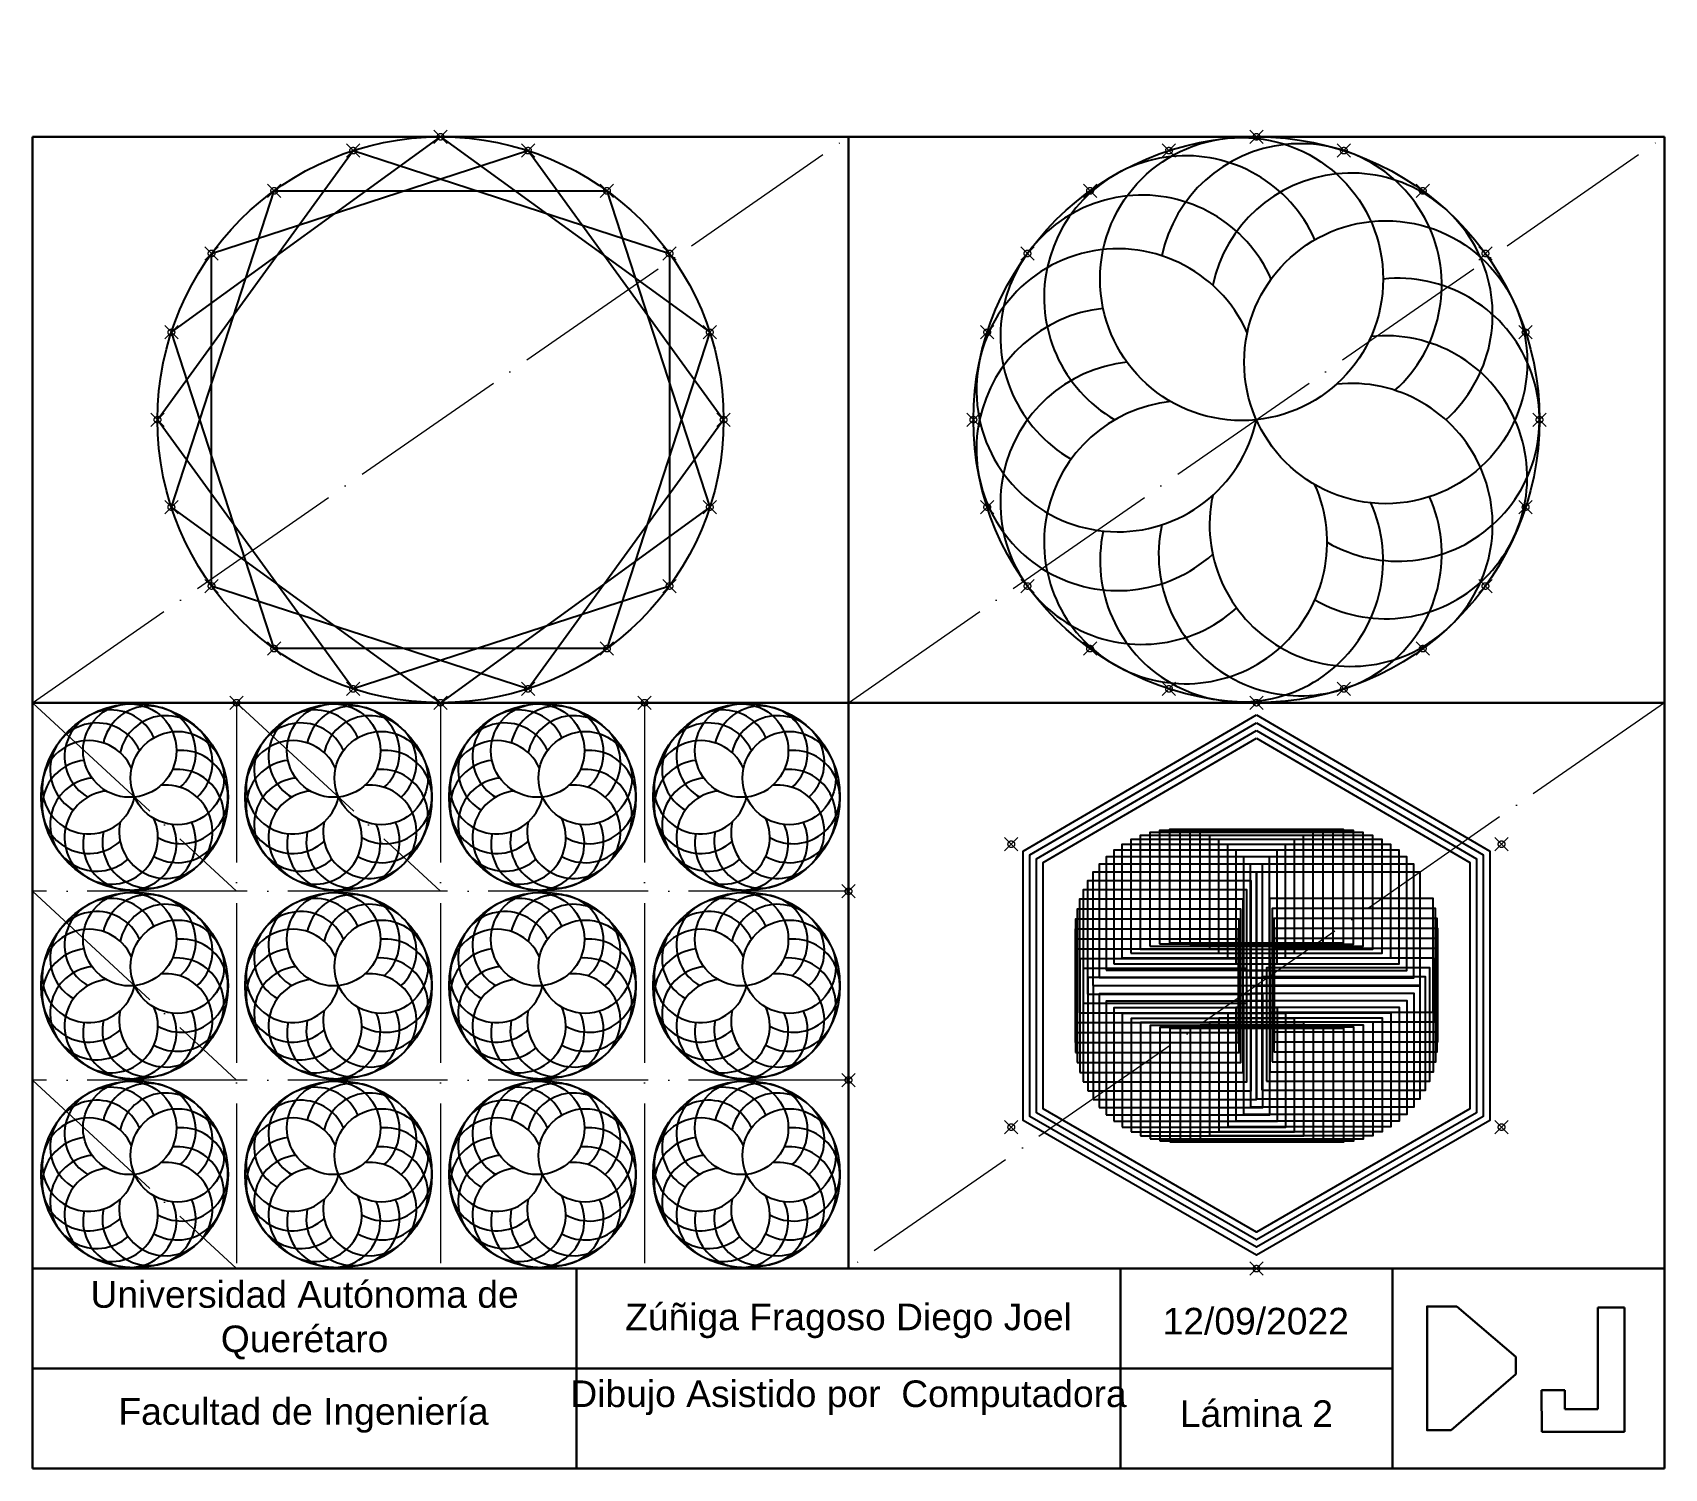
# Model space of a CAD drawing. Header units: millimetres. Extents: x 25 to 270, y 10 to 226.
import ezdxf

# ---------------------------------------------------------------- set-up
doc = ezdxf.new("R2010")
doc.units = ezdxf.units.MM
doc.header["$PDMODE"] = 35
doc.header["$PDSIZE"] = -3
doc.linetypes.add('ACAD_ISO04W100', pattern=[30, 24, -3, 0, -3])
for name, color, linetype, lineweight in [('Aux', 10, 'ACAD_ISO04W100', 18), ('Figura', 140, 'Continuous', 25), ('Marco', 50, 'Continuous', 30)]:
    doc.layers.add(name, color=color, linetype=linetype, lineweight=lineweight)
doc.styles.get("Standard").update_dxf_attribs({"font": 'arial.ttf'})

# ---------------------------------------------------------------- blocks, each defined once
blk = doc.blocks.new('*U1')
at = {"layer": 'Figura'}
blk.add_line((-20.21, 14.68), (20.21, -14.68), dxfattribs=at)
blk = doc.blocks.new('*U2')
at = {"layer": 'Figura', "color": 0, "linetype": 'ByBlock', "lineweight": -2, "transparency": 16777216}
for p, rotation in [((86.25, 201.88), 35.99999999999999), ((75.62, 200.2), 53.99999999999999), ((66.04, 195.32), 71.99999999999994), ((96.88, 200.2), 17.99999999999999), ((58.43, 187.71), 89.99999999999993), ((114.07, 187.71), 341.9999999999998), ((53.55, 178.12), 108), ((118.95, 178.12), 323.9999999999998), ((51.87, 167.5), 125.9999999999999), ((120.63, 167.5), 305.9999999999998), ((53.55, 156.88), 143.9999999999999), ((118.95, 156.88), 287.9999999999998), ((58.43, 147.29), 161.9999999999999), ((114.07, 147.29), 269.9999999999998), ((106.46, 139.68), 251.9999999999998), ((96.88, 134.8), 233.9999999999999), ((86.25, 133.12), 215.9999999999999), ((66.04, 139.68), 180), ((75.62, 134.8), 197.9999999999998)]:
    blk.add_blockref('*U1', p, dxfattribs=dict(at, rotation=rotation))
blk.add_blockref('*U1', (106.46, 195.32), dxfattribs=at)
blk = doc.blocks.new('*U8')
at = {"layer": 'Figura'}
for centre, radius in [((0, 0), 14.03), ((-0.73, 6.97), 7.01), ((6.41, 2.85), 7.01)]:
    blk.add_circle(centre, radius, dxfattribs=at)
for centre, start, end in [((-3.51, 6.07), 24, 240), ((2.17, 6.67), 312, 168), ((-5.67, 4.12), 24, 240), ((4.69, 5.21), 312, 168), ((-6.86, 1.46), 24, 348), ((-6.86, -1.46), 96, 312), ((7.01, 0), 240, 96), ((-5.67, -4.12), 96, 312), ((6.41, -2.85), 240, 96), ((-3.51, -6.07), 96, 24), ((4.69, -5.21), 168, 96), ((-0.73, -6.97), 168, 24), ((2.17, -6.67), 168, 24)]:
    blk.add_arc(centre, 7.01, start, end, dxfattribs=at)
blk = doc.blocks.new('*U9')
at = {"layer": 'Figura', "color": 0, "linetype": 'ByBlock', "lineweight": -2, "transparency": 16777216}
for p in [(0, 0), (30.62, 0), (61.25, 0), (91.87, 0), (0, -28.33), (30.62, -28.33), (61.25, -28.33), (91.87, -28.33), (0, -56.67), (30.62, -56.67), (61.25, -56.67), (91.87, -56.67)]:
    blk.add_blockref('*U8', p, dxfattribs=at)
blk = doc.blocks.new('*U10')
at = {"layer": 'Figura'}
blk.add_lwpolyline([(-12.28, -8.52), (12.28, -8.52), (12.28, 8.52), (-12.28, 8.52)], close=True, dxfattribs=at)
blk = doc.blocks.new('*U11')
at = {"layer": 'Figura', "color": 0, "linetype": 'ByBlock', "lineweight": -2, "transparency": 16777216}
for p in [(143.11, 72.51), (144.59, 72.82), (146.1, 72.97), (147.62, 72.97), (149.12, 72.81), (150.61, 72.51), (138.94, 70.72), (140.27, 71.46), (141.66, 72.06), (152.06, 72.05), (153.45, 71.45), (154.77, 70.72), (135.5, 67.77), (136.55, 68.87), (137.7, 69.85), (156.02, 69.85), (157.17, 68.86), (158.21, 67.76), (133.78, 65.28), (134.58, 66.57), (159.14, 66.56), (133.11, 63.92), (161.09, 62.6), (132.21, 61.03), (132.58, 62.5), (161.48, 61.13), (131.9, 58.01), (131.98, 59.53), (161.72, 59.63), (161.8, 58.12), (131.98, 56.5), (161.73, 56.61), (132.22, 55), (132.6, 53.53), (161.14, 53.64), (161.51, 55.11), (133.13, 52.11), (133.8, 50.75), (159.96, 50.85), (160.62, 52.21), (134.6, 49.47), (135.54, 48.27), (158.24, 48.35), (159.16, 49.56), (136.58, 47.18), (137.74, 46.19), (154.82, 45.39), (156.06, 46.26), (157.2, 47.25), (138.98, 45.33), (140.31, 44.6), (141.71, 44), (143.15, 43.55), (144.64, 43.25), (146.15, 43.11), (147.67, 43.11), (149.17, 43.27), (150.66, 43.58), (152.1, 44.04), (153.49, 44.64)]:
    blk.add_blockref('*U10', p, dxfattribs=at)

msp = doc.modelspace()

# ---------------------------------------------------------------- linework, layer by layer
at = {"layer": 'Aux'}
for p, q in [((25, 125), (147.5, 210)), ((147.5, 125), (270, 210)), ((25, 125), (55.62, 96.67)), ((55.62, 125), (55.62, 40)), ((55.62, 125), (86.25, 96.67)), ((86.25, 125), (86.25, 40)), ((116.88, 125), (116.88, 40)), ((270, 125), (147.5, 40)), ((147.5, 96.67), (25, 96.67)), ((25, 96.67), (55.62, 68.33)), ((147.5, 68.33), (25, 68.33)), ((25, 68.33), (55.62, 40))]:
    msp.add_line(p, q, dxfattribs=at)
for p in [(86.25, 210), (208.75, 210), (73.12, 207.92), (99.38, 207.92), (195.62, 207.92), (221.88, 207.92), (61.27, 201.88), (111.23, 201.88), (183.77, 201.88), (233.73, 201.88), (51.87, 192.48), (120.63, 192.48), (174.37, 192.48), (243.13, 192.48), (45.83, 180.63), (126.67, 180.63), (168.33, 180.63), (249.17, 180.63), (43.75, 167.5), (128.75, 167.5), (166.25, 167.5), (251.25, 167.5), (45.83, 154.37), (126.67, 154.37), (168.33, 154.37), (249.17, 154.37), (51.87, 142.52), (120.63, 142.52), (174.37, 142.52), (243.13, 142.52), (61.27, 133.12), (111.23, 133.12), (183.77, 133.12), (233.73, 133.12), (73.12, 127.08), (99.38, 127.08), (195.62, 127.08), (221.88, 127.08), (55.62, 125), (86.25, 125), (86.25, 125), (116.88, 125), (208.75, 125), (208.75, 125), (171.94, 103.75), (245.56, 103.75), (147.5, 96.67), (147.5, 68.33), (171.94, 61.25), (245.56, 61.25), (208.75, 40)]:
    msp.add_point(p, dxfattribs=at)
at = {"layer": 'Figura'}
for points in [[(208.75, 123.16), (243.79, 102.71), (243.79, 62.27), (208.75, 42.04), (173.72, 62.27), (173.72, 102.71)], [(208.75, 122), (242.79, 102.14), (242.79, 62.84), (208.75, 43.2), (174.72, 62.84), (174.72, 102.14)], [(208.75, 120.84), (241.79, 101.56), (241.79, 63.42), (208.75, 44.35), (175.72, 63.42), (175.72, 101.56)], [(208.75, 119.69), (240.79, 100.99), (240.79, 64), (208.75, 45.5), (176.72, 64), (176.72, 100.99)]]:
    msp.add_lwpolyline(points, close=True, dxfattribs=at)
for centre, radius in [((86.25, 167.5), 42.5), ((208.75, 167.5), 42.5), ((206.53, 188.63), 21.25), ((228.16, 176.14), 21.25)]:
    msp.add_circle(centre, radius, dxfattribs=at)
for centre, start, end in [((215.32, 187.71), 312, 168), ((198.12, 185.9), 24, 240), ((222.97, 183.29), 312, 168), ((191.56, 179.99), 24, 240), ((187.96, 171.92), 24, 348), ((230, 167.5), 240, 96), ((187.96, 163.08), 96, 312), ((228.16, 158.86), 240, 96), ((191.56, 155.01), 96, 312), ((222.97, 151.71), 168, 96), ((198.12, 149.1), 96, 24), ((206.53, 146.37), 168, 24), ((215.32, 147.29), 168, 24)]:
    msp.add_arc(centre, 21.25, start, end, dxfattribs=at)
at = {"layer": 'Marco'}
for p, q in [((270, 210), (25, 210)), ((25, 210), (25, 10)), ((147.5, 210), (147.5, 40)), ((270, 10), (270, 210)), ((147.5, 125), (25, 125)), ((147.5, 125), (270, 125)), ((25, 40), (270, 40)), ((106.67, 40), (106.67, 10)), ((188.33, 40), (188.33, 10)), ((229.17, 40), (229.17, 10)), ((238.85, 34.33), (247.7, 26.73)), ((264.01, 34.17), (260.02, 34.17)), ((260.02, 34.17), (260.02, 18.91)), ((264.01, 15.49), (264.01, 34.17)), ((25, 25), (229.17, 25)), ((247.7, 24.17), (237.97, 15.72)), ((255.07, 21.77), (251.53, 21.77)), ((251.53, 21.77), (251.6, 15.49)), ((255.07, 18.91), (255.07, 21.77)), ((260.02, 18.91), (255.07, 18.91)), ((251.6, 15.49), (264.01, 15.49)), ((25, 10), (270, 10))]:
    msp.add_line(p, q, dxfattribs=at)
for points in [[(237.97, 15.72), (234.38, 15.72), (234.38, 34.33), (238.85, 34.33)], [(247.7, 26.73), (247.7, 24.17)]]:
    msp.add_lwpolyline(points, dxfattribs=at)

# ---------------------------------------------------------------- block references
at = {"layer": 'Figura'}
for name, p in [('*U2', (0, 0)), ('*U9', (40.31, 110.83)), ('*U11', (61.9, 24.46))]:
    msp.add_blockref(name, p, dxfattribs=at)

# ---------------------------------------------------------------- texts
at = {"layer": 'Marco', "char_height": 4, "attachment_point": 1}
for s, width, insert in [('\\pxqc;Universidad Autónoma de Querétaro', 81.6667, (25, 38.12)), ('\\pxqc;Zúñiga Fragoso Diego Joel', 81.6667, (106.67, 34.75)), ('\\pxqc;12/09/2022', 40.8333, (188.23, 34.11)), ('\\pxqc;Dibujo Asistido por  Computadora', 81.6667, (106.67, 23.21)), ('\\pxqc;Facultad de Ingeniería', 81.6667, (24.84, 20.55)), ('\\pxqc;Lámina 2', 40.8333, (188.33, 20.22))]:
    msp.add_mtext_dynamic_manual_height_columns(s, width=width, gutter_width=12.5, heights=[0], dxfattribs=dict(at, insert=insert))

doc.saveas('drawing.dxf')
